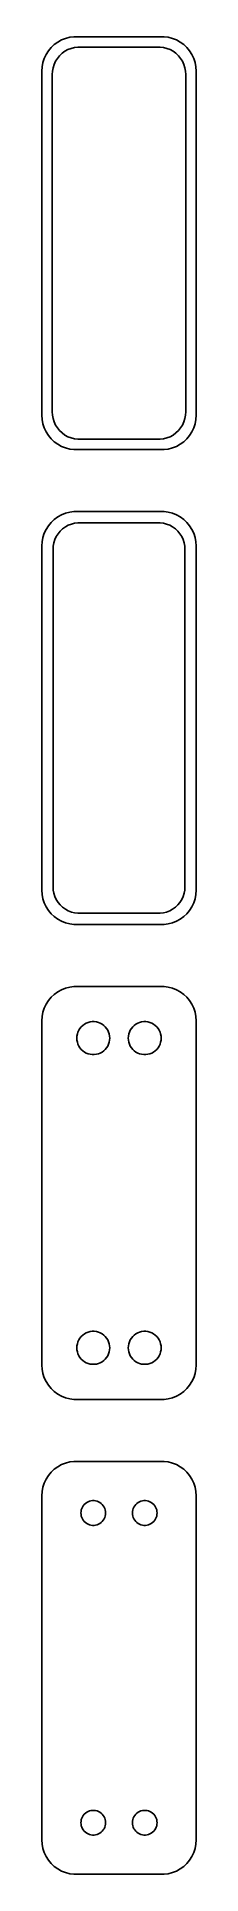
# Model space of a CAD drawing. Header units: metres. Extents: x -11 to 11, y 177 to 444.
import ezdxf

# ---------------------------------------------------------------- set-up
doc = ezdxf.new("R2010")
doc.units = ezdxf.units.M

msp = doc.modelspace()

# ---------------------------------------------------------------- linework, layer by layer
for p, q in [((-8.92912, 443.222), (-9.43712, 442.853)), ((-8.37889, 443.524), (-8.92912, 443.222)), ((-7.79507, 443.755), (-8.37889, 443.524)), ((-7.1869, 443.911), (-7.79507, 443.755)), ((-6.56395, 443.99), (-7.1869, 443.911)), ((6.56395, 443.99), (-6.56395, 443.99)), ((7.1869, 443.911), (6.56395, 443.99)), ((7.79507, 443.755), (7.1869, 443.911)), ((8.37889, 443.524), (7.79507, 443.755)), ((8.92912, 443.222), (8.37889, 443.524)), ((9.43712, 442.853), (8.92912, 443.222)), ((-10.8989, 440.841), (-11.0929, 440.243)), ((-10.6315, 441.409), (-10.8989, 440.841)), ((-10.2951, 441.939), (-10.6315, 441.409)), ((-9.89484, 442.423), (-10.2951, 441.939)), ((-9.43712, 442.853), (-9.89484, 442.423)), ((-9.25522, 440.427), (-8.98605, 440.851)), ((-8.98605, 440.851), (-8.66586, 441.238)), ((-8.66586, 441.238), (-8.29968, 441.582)), ((-8.29968, 441.582), (-7.8933, 441.877)), ((-7.8933, 441.877), (-7.45311, 442.119)), ((-7.45311, 442.119), (-6.98605, 442.304)), ((-6.98605, 442.304), (-6.49951, 442.429)), ((-6.49951, 442.429), (-6.00116, 442.492)), ((-6.00116, 442.492), (6.00116, 442.492)), ((6.00116, 442.492), (6.49951, 442.429)), ((6.49951, 442.429), (6.98605, 442.304)), ((6.98605, 442.304), (7.45311, 442.119)), ((7.45311, 442.119), (7.8933, 441.877)), ((7.8933, 441.877), (8.29968, 441.582)), ((8.29968, 441.582), (8.66586, 441.238)), ((8.66586, 441.238), (8.98605, 440.851)), ((8.98605, 440.851), (9.25522, 440.427)), ((9.89484, 442.423), (9.43712, 442.853)), ((10.2951, 441.939), (9.89484, 442.423)), ((10.6315, 441.409), (10.2951, 441.939)), ((10.8989, 440.841), (10.6315, 441.409)), ((11.0929, 440.243), (10.8989, 440.841)), ((-11.2106, 439.627), (-11.25, 439)), ((-11.25, 439), (-11.25, 389)), ((-11.0929, 440.243), (-11.2106, 439.627)), ((-9.75, 438.5), (-9.71844, 439.001)), ((-9.75, 389.5), (-9.75, 438.5)), ((-9.71844, 439.001), (-9.62433, 439.495)), ((-9.62433, 439.495), (-9.4691, 439.972)), ((-9.4691, 439.972), (-9.25522, 440.427)), ((9.25522, 440.427), (9.4691, 439.972)), ((9.4691, 439.972), (9.62433, 439.495)), ((9.62433, 439.495), (9.71844, 439.001)), ((9.71844, 439.001), (9.75, 438.5)), ((9.75, 438.5), (9.75, 389.5)), ((11.2106, 439.627), (11.0929, 440.243)), ((11.25, 439), (11.2106, 439.627)), ((11.25, 389), (11.25, 439)), ((-11.25, 389), (-11.2106, 388.373)), ((-11.2106, 388.373), (-11.0929, 387.757)), ((-11.0929, 387.757), (-10.8989, 387.159)), ((-10.8989, 387.159), (-10.6315, 386.591)), ((-9.71844, 388.999), (-9.75, 389.5)), ((-9.62433, 388.505), (-9.71844, 388.999)), ((-9.4691, 388.028), (-9.62433, 388.505)), ((-9.25522, 387.573), (-9.4691, 388.028)), ((-8.98605, 387.149), (-9.25522, 387.573)), ((-8.66586, 386.762), (-8.98605, 387.149)), ((8.98605, 387.149), (8.66586, 386.762)), ((9.25522, 387.573), (8.98605, 387.149)), ((9.4691, 388.028), (9.25522, 387.573)), ((9.62433, 388.505), (9.4691, 388.028)), ((9.71844, 388.999), (9.62433, 388.505)), ((9.75, 389.5), (9.71844, 388.999)), ((10.6315, 386.591), (10.8989, 387.159)), ((10.8989, 387.159), (11.0929, 387.757)), ((11.0929, 387.757), (11.2106, 388.373)), ((11.2106, 388.373), (11.25, 389)), ((-10.6315, 386.591), (-10.2951, 386.061)), ((-10.2951, 386.061), (-9.89484, 385.577)), ((-9.89484, 385.577), (-9.43712, 385.147)), ((-9.43712, 385.147), (-8.92912, 384.778)), ((-8.92912, 384.778), (-8.37889, 384.476)), ((-8.29968, 386.418), (-8.66586, 386.762)), ((-8.37889, 384.476), (-7.79507, 384.245)), ((-7.8933, 386.123), (-8.29968, 386.418)), ((-7.45311, 385.881), (-7.8933, 386.123)), ((-6.98605, 385.696), (-7.45311, 385.881)), ((-6.49951, 385.571), (-6.98605, 385.696)), ((-6.00116, 385.508), (-6.49951, 385.571)), ((6.00116, 385.508), (-6.00116, 385.508)), ((6.49951, 385.571), (6.00116, 385.508)), ((6.98605, 385.696), (6.49951, 385.571)), ((7.45311, 385.881), (6.98605, 385.696)), ((7.8933, 386.123), (7.45311, 385.881)), ((7.79507, 384.245), (8.37889, 384.476)), ((8.29968, 386.418), (7.8933, 386.123)), ((8.66586, 386.762), (8.29968, 386.418)), ((8.37889, 384.476), (8.92912, 384.778)), ((8.92912, 384.778), (9.43712, 385.147)), ((9.43712, 385.147), (9.89484, 385.577)), ((9.89484, 385.577), (10.2951, 386.061)), ((10.2951, 386.061), (10.6315, 386.591)), ((-7.79507, 384.245), (-7.1869, 384.089)), ((-7.1869, 384.089), (-6.56395, 384.01)), ((-6.56395, 384.01), (6.56395, 384.01)), ((6.56395, 384.01), (7.1869, 384.089)), ((7.1869, 384.089), (7.79507, 384.245)), ((-9.43712, 373.853), (-9.89484, 373.423)), ((-8.92912, 374.222), (-9.43712, 373.853)), ((-8.37889, 374.524), (-8.92912, 374.222)), ((-7.79507, 374.755), (-8.37889, 374.524)), ((-7.1869, 374.911), (-7.79507, 374.755)), ((-6.56395, 374.99), (-7.1869, 374.911)), ((6.56395, 374.99), (-6.56395, 374.99)), ((7.1869, 374.911), (6.56395, 374.99)), ((7.79507, 374.755), (7.1869, 374.911)), ((8.37889, 374.524), (7.79507, 374.755)), ((8.92912, 374.222), (8.37889, 374.524)), ((9.43712, 373.853), (8.92912, 374.222)), ((9.89484, 373.423), (9.43712, 373.853)), ((-11.0929, 371.243), (-11.2106, 370.627)), ((-10.8989, 371.841), (-11.0929, 371.243)), ((-10.6315, 372.409), (-10.8989, 371.841)), ((-10.2951, 372.939), (-10.6315, 372.409)), ((-9.89484, 373.423), (-10.2951, 372.939)), ((-9.35068, 370.926), (-9.1436, 371.366)), ((-9.1436, 371.366), (-8.88301, 371.776)), ((-8.88301, 371.776), (-8.57301, 372.151)), ((-8.57301, 372.151), (-8.21851, 372.484)), ((-8.21851, 372.484), (-7.82506, 372.77)), ((-7.82506, 372.77), (-7.39888, 373.004)), ((-7.39888, 373.004), (-6.9467, 373.183)), ((-6.9467, 373.183), (-6.47565, 373.304)), ((-6.47565, 373.304), (-5.99316, 373.365)), ((-5.99316, 373.365), (5.99316, 373.365)), ((5.99316, 373.365), (6.47565, 373.304)), ((6.47565, 373.304), (6.9467, 373.183)), ((6.9467, 373.183), (7.39888, 373.004)), ((7.39888, 373.004), (7.82506, 372.77)), ((7.82506, 372.77), (8.21851, 372.484)), ((8.21851, 372.484), (8.57301, 372.151)), ((8.57301, 372.151), (8.88301, 371.776)), ((8.88301, 371.776), (9.1436, 371.366)), ((9.1436, 371.366), (9.35068, 370.926)), ((10.2951, 372.939), (9.89484, 373.423)), ((10.6315, 372.409), (10.2951, 372.939)), ((10.8989, 371.841), (10.6315, 372.409)), ((11.0929, 371.243), (10.8989, 371.841)), ((11.2106, 370.627), (11.0929, 371.243)), ((-11.2106, 370.627), (-11.25, 370)), ((-11.25, 370), (-11.25, 320)), ((-9.62262, 369.5), (-9.59209, 369.985)), ((-9.62262, 320.5), (-9.62262, 369.5)), ((-9.59209, 369.985), (-9.50096, 370.463)), ((-9.50096, 370.463), (-9.35068, 370.926)), ((9.35068, 370.926), (9.50096, 370.463)), ((9.50096, 370.463), (9.59209, 369.985)), ((9.59209, 369.985), (9.62262, 369.5)), ((9.62262, 369.5), (9.62262, 320.5)), ((11.25, 370), (11.2106, 370.627)), ((11.25, 320), (11.25, 370)), ((-9.59209, 320.015), (-9.62262, 320.5)), ((9.62262, 320.5), (9.59209, 320.015)), ((-11.25, 320), (-11.2106, 319.373)), ((-11.2106, 319.373), (-11.0929, 318.757)), ((-11.0929, 318.757), (-10.8989, 318.159)), ((-10.8989, 318.159), (-10.6315, 317.591)), ((-9.50096, 319.537), (-9.59209, 320.015)), ((-9.35068, 319.074), (-9.50096, 319.537)), ((-9.1436, 318.634), (-9.35068, 319.074)), ((-8.88301, 318.224), (-9.1436, 318.634)), ((-8.57301, 317.849), (-8.88301, 318.224)), ((-8.21851, 317.516), (-8.57301, 317.849)), ((8.57301, 317.849), (8.21851, 317.516)), ((8.88301, 318.224), (8.57301, 317.849)), ((9.1436, 318.634), (8.88301, 318.224)), ((9.35068, 319.074), (9.1436, 318.634)), ((9.50096, 319.537), (9.35068, 319.074)), ((9.59209, 320.015), (9.50096, 319.537)), ((10.6315, 317.591), (10.8989, 318.159)), ((10.8989, 318.159), (11.0929, 318.757)), ((11.0929, 318.757), (11.2106, 319.373)), ((11.2106, 319.373), (11.25, 320)), ((-10.6315, 317.591), (-10.2951, 317.061)), ((-10.2951, 317.061), (-9.89484, 316.577)), ((-9.89484, 316.577), (-9.43712, 316.147)), ((-9.43712, 316.147), (-8.92912, 315.778)), ((-8.92912, 315.778), (-8.37889, 315.476)), ((-8.37889, 315.476), (-7.79507, 315.245)), ((-7.82506, 317.23), (-8.21851, 317.516)), ((-7.39888, 316.996), (-7.82506, 317.23)), ((-7.79507, 315.245), (-7.1869, 315.089)), ((-6.9467, 316.817), (-7.39888, 316.996)), ((-7.1869, 315.089), (-6.56395, 315.01)), ((-6.47565, 316.696), (-6.9467, 316.817)), ((-5.99316, 316.635), (-6.47565, 316.696)), ((5.99316, 316.635), (-5.99316, 316.635)), ((6.47565, 316.696), (5.99316, 316.635)), ((6.9467, 316.817), (6.47565, 316.696)), ((6.56395, 315.01), (7.1869, 315.089)), ((7.39888, 316.996), (6.9467, 316.817)), ((7.1869, 315.089), (7.79507, 315.245)), ((7.82506, 317.23), (7.39888, 316.996)), ((7.79507, 315.245), (8.37889, 315.476)), ((8.21851, 317.516), (7.82506, 317.23)), ((8.37889, 315.476), (8.92912, 315.778)), ((8.92912, 315.778), (9.43712, 316.147)), ((9.43712, 316.147), (9.89484, 316.577)), ((9.89484, 316.577), (10.2951, 317.061)), ((10.2951, 317.061), (10.6315, 317.591)), ((-6.56395, 315.01), (6.56395, 315.01)), ((-9.89484, 304.423), (-10.2951, 303.939)), ((-9.43712, 304.853), (-9.89484, 304.423)), ((-8.92912, 305.222), (-9.43712, 304.853)), ((-8.37889, 305.524), (-8.92912, 305.222)), ((-7.79507, 305.755), (-8.37889, 305.524)), ((-7.1869, 305.911), (-7.79507, 305.755)), ((-6.56395, 305.99), (-7.1869, 305.911)), ((6.56395, 305.99), (-6.56395, 305.99)), ((7.1869, 305.911), (6.56395, 305.99)), ((7.79507, 305.755), (7.1869, 305.911)), ((8.37889, 305.524), (7.79507, 305.755)), ((8.92912, 305.222), (8.37889, 305.524)), ((9.43712, 304.853), (8.92912, 305.222)), ((9.89484, 304.423), (9.43712, 304.853)), ((10.2951, 303.939), (9.89484, 304.423)), ((-11.0929, 302.243), (-11.2106, 301.627)), ((-10.8989, 302.841), (-11.0929, 302.243)), ((-10.6315, 303.409), (-10.8989, 302.841)), ((-10.2951, 303.939), (-10.6315, 303.409)), ((10.6315, 303.409), (10.2951, 303.939)), ((10.8989, 302.841), (10.6315, 303.409)), ((11.0929, 302.243), (10.8989, 302.841)), ((11.2106, 301.627), (11.0929, 302.243)), ((-11.2106, 301.627), (-11.25, 301)), ((-11.25, 301), (-11.25, 251)), ((-6.13107, 298.801), (-6.07458, 299.097)), ((-6.07458, 299.097), (-5.98146, 299.383)), ((-5.98146, 299.383), (-5.85313, 299.656)), ((-5.85313, 299.656), (-5.69164, 299.911)), ((-5.69164, 299.911), (-5.49951, 300.143)), ((-5.49951, 300.143), (-5.27982, 300.349)), ((-5.27982, 300.349), (-5.03598, 300.526)), ((-5.03598, 300.526), (-4.77187, 300.672)), ((-4.77187, 300.672), (-4.49164, 300.783)), ((-4.49164, 300.783), (-4.19971, 300.857)), ((-4.19971, 300.857), (-3.9007, 300.895)), ((-3.9007, 300.895), (-3.59929, 300.895)), ((-3.59929, 300.895), (-3.30028, 300.857)), ((-3.30028, 300.857), (-3.00835, 300.783)), ((-3.00835, 300.783), (-2.72812, 300.672)), ((-2.72812, 300.672), (-2.464, 300.526)), ((-2.464, 300.526), (-2.22017, 300.349)), ((-2.22017, 300.349), (-2.00047, 300.143)), ((-2.00047, 300.143), (-1.80835, 299.911)), ((-1.80835, 299.911), (-1.64685, 299.656)), ((-1.64685, 299.656), (-1.51852, 299.383)), ((-1.51852, 299.383), (-1.4254, 299.097)), ((-1.4254, 299.097), (-1.36891, 298.801)), ((1.36891, 298.801), (1.4254, 299.097)), ((1.4254, 299.097), (1.51852, 299.383)), ((1.51852, 299.383), (1.64685, 299.656)), ((1.64685, 299.656), (1.80835, 299.911)), ((1.80835, 299.911), (2.00047, 300.143)), ((2.00047, 300.143), (2.22017, 300.349)), ((2.22017, 300.349), (2.464, 300.526)), ((2.464, 300.526), (2.72812, 300.672)), ((2.72812, 300.672), (3.00835, 300.783)), ((3.00835, 300.783), (3.30028, 300.857)), ((3.30028, 300.857), (3.59929, 300.895)), ((3.59929, 300.895), (3.9007, 300.895)), ((3.9007, 300.895), (4.19971, 300.857)), ((4.19971, 300.857), (4.49164, 300.783)), ((4.49164, 300.783), (4.77187, 300.672)), ((4.77187, 300.672), (5.03598, 300.526)), ((5.03598, 300.526), (5.27982, 300.349)), ((5.27982, 300.349), (5.49951, 300.143)), ((5.49951, 300.143), (5.69164, 299.911)), ((5.69164, 299.911), (5.85313, 299.656)), ((5.85313, 299.656), (5.98146, 299.383)), ((5.98146, 299.383), (6.07458, 299.097)), ((6.07458, 299.097), (6.13107, 298.801)), ((11.25, 301), (11.2106, 301.627)), ((11.25, 251), (11.25, 301)), ((-6.14999, 298.5), (-6.13107, 298.801)), ((-6.13107, 298.199), (-6.14999, 298.5)), ((-6.07458, 297.903), (-6.13107, 298.199)), ((-5.98146, 297.617), (-6.07458, 297.903)), ((-5.85313, 297.344), (-5.98146, 297.617)), ((-5.69164, 297.089), (-5.85313, 297.344)), ((-5.49951, 296.857), (-5.69164, 297.089)), ((-5.27982, 296.651), (-5.49951, 296.857)), ((-5.03598, 296.474), (-5.27982, 296.651)), ((-4.77187, 296.328), (-5.03598, 296.474)), ((-2.464, 296.474), (-2.72812, 296.328)), ((-2.22017, 296.651), (-2.464, 296.474)), ((-2.00047, 296.857), (-2.22017, 296.651)), ((-1.80835, 297.089), (-2.00047, 296.857)), ((-1.64685, 297.344), (-1.80835, 297.089)), ((-1.51852, 297.617), (-1.64685, 297.344)), ((-1.4254, 297.903), (-1.51852, 297.617)), ((-1.36891, 298.199), (-1.4254, 297.903)), ((-1.36891, 298.801), (-1.34999, 298.5)), ((-1.34999, 298.5), (-1.36891, 298.199)), ((1.34999, 298.5), (1.36891, 298.801)), ((1.36891, 298.199), (1.34999, 298.5)), ((1.4254, 297.903), (1.36891, 298.199)), ((1.51852, 297.617), (1.4254, 297.903)), ((1.64685, 297.344), (1.51852, 297.617)), ((1.80835, 297.089), (1.64685, 297.344)), ((2.00047, 296.857), (1.80835, 297.089)), ((2.22017, 296.651), (2.00047, 296.857)), ((2.464, 296.474), (2.22017, 296.651)), ((2.72812, 296.328), (2.464, 296.474)), ((5.03598, 296.474), (4.77187, 296.328)), ((5.27982, 296.651), (5.03598, 296.474)), ((5.49951, 296.857), (5.27982, 296.651)), ((5.69164, 297.089), (5.49951, 296.857)), ((5.85313, 297.344), (5.69164, 297.089)), ((5.98146, 297.617), (5.85313, 297.344)), ((6.07458, 297.903), (5.98146, 297.617)), ((6.13107, 298.199), (6.07458, 297.903)), ((6.13107, 298.801), (6.14999, 298.5)), ((6.14999, 298.5), (6.13107, 298.199)), ((-4.49164, 296.217), (-4.77187, 296.328)), ((-4.19971, 296.143), (-4.49164, 296.217)), ((-3.9007, 296.105), (-4.19971, 296.143)), ((-3.59929, 296.105), (-3.9007, 296.105)), ((-3.30028, 296.143), (-3.59929, 296.105)), ((-3.00835, 296.217), (-3.30028, 296.143)), ((-2.72812, 296.328), (-3.00835, 296.217)), ((3.00835, 296.217), (2.72812, 296.328)), ((3.30028, 296.143), (3.00835, 296.217)), ((3.59929, 296.105), (3.30028, 296.143)), ((3.9007, 296.105), (3.59929, 296.105)), ((4.19971, 296.143), (3.9007, 296.105)), ((4.49164, 296.217), (4.19971, 296.143)), ((4.77187, 296.328), (4.49164, 296.217)), ((-6.14999, 253.5), (-6.13107, 253.801)), ((-6.13107, 253.801), (-6.07458, 254.097)), ((-6.07458, 254.097), (-5.98146, 254.383)), ((-5.98146, 254.383), (-5.85313, 254.656)), ((-5.85313, 254.656), (-5.69164, 254.911)), ((-5.69164, 254.911), (-5.49951, 255.143)), ((-5.49951, 255.143), (-5.27982, 255.349)), ((-5.27982, 255.349), (-5.03598, 255.526)), ((-5.03598, 255.526), (-4.77187, 255.672)), ((-4.77187, 255.672), (-4.49164, 255.783)), ((-4.49164, 255.783), (-4.19971, 255.857)), ((-4.19971, 255.857), (-3.9007, 255.895)), ((-3.9007, 255.895), (-3.59929, 255.895)), ((-3.59929, 255.895), (-3.30028, 255.857)), ((-3.30028, 255.857), (-3.00835, 255.783)), ((-3.00835, 255.783), (-2.72812, 255.672)), ((-2.72812, 255.672), (-2.464, 255.526)), ((-2.464, 255.526), (-2.22017, 255.349)), ((-2.22017, 255.349), (-2.00047, 255.143)), ((-2.00047, 255.143), (-1.80835, 254.911)), ((-1.80835, 254.911), (-1.64685, 254.656)), ((-1.64685, 254.656), (-1.51852, 254.383)), ((-1.51852, 254.383), (-1.4254, 254.097)), ((-1.4254, 254.097), (-1.36891, 253.801)), ((-1.36891, 253.801), (-1.34999, 253.5)), ((1.34999, 253.5), (1.36891, 253.801)), ((1.36891, 253.801), (1.4254, 254.097)), ((1.4254, 254.097), (1.51852, 254.383)), ((1.51852, 254.383), (1.64685, 254.656)), ((1.64685, 254.656), (1.80835, 254.911)), ((1.80835, 254.911), (2.00047, 255.143)), ((2.00047, 255.143), (2.22017, 255.349)), ((2.22017, 255.349), (2.464, 255.526)), ((2.464, 255.526), (2.72812, 255.672)), ((2.72812, 255.672), (3.00835, 255.783)), ((3.00835, 255.783), (3.30028, 255.857)), ((3.30028, 255.857), (3.59929, 255.895)), ((3.59929, 255.895), (3.9007, 255.895)), ((3.9007, 255.895), (4.19971, 255.857)), ((4.19971, 255.857), (4.49164, 255.783)), ((4.49164, 255.783), (4.77187, 255.672)), ((4.77187, 255.672), (5.03598, 255.526)), ((5.03598, 255.526), (5.27982, 255.349)), ((5.27982, 255.349), (5.49951, 255.143)), ((5.49951, 255.143), (5.69164, 254.911)), ((5.69164, 254.911), (5.85313, 254.656)), ((5.85313, 254.656), (5.98146, 254.383)), ((5.98146, 254.383), (6.07458, 254.097)), ((6.07458, 254.097), (6.13107, 253.801)), ((6.13107, 253.801), (6.14999, 253.5)), ((-11.25, 251), (-11.2106, 250.373)), ((-6.13107, 253.199), (-6.14999, 253.5)), ((-6.07458, 252.903), (-6.13107, 253.199)), ((-5.98146, 252.617), (-6.07458, 252.903)), ((-5.85313, 252.344), (-5.98146, 252.617)), ((-5.69164, 252.089), (-5.85313, 252.344)), ((-5.49951, 251.857), (-5.69164, 252.089)), ((-5.27982, 251.651), (-5.49951, 251.857)), ((-5.03598, 251.474), (-5.27982, 251.651)), ((-4.77187, 251.328), (-5.03598, 251.474)), ((-4.49164, 251.217), (-4.77187, 251.328)), ((-4.19971, 251.143), (-4.49164, 251.217)), ((-3.9007, 251.105), (-4.19971, 251.143)), ((-3.59929, 251.105), (-3.9007, 251.105)), ((-3.30028, 251.143), (-3.59929, 251.105)), ((-3.00835, 251.217), (-3.30028, 251.143)), ((-2.72812, 251.328), (-3.00835, 251.217)), ((-2.464, 251.474), (-2.72812, 251.328)), ((-2.22017, 251.651), (-2.464, 251.474)), ((-2.00047, 251.857), (-2.22017, 251.651)), ((-1.80835, 252.089), (-2.00047, 251.857)), ((-1.64685, 252.344), (-1.80835, 252.089)), ((-1.51852, 252.617), (-1.64685, 252.344)), ((-1.4254, 252.903), (-1.51852, 252.617)), ((-1.36891, 253.199), (-1.4254, 252.903)), ((-1.34999, 253.5), (-1.36891, 253.199)), ((1.36891, 253.199), (1.34999, 253.5)), ((1.4254, 252.903), (1.36891, 253.199)), ((1.51852, 252.617), (1.4254, 252.903)), ((1.64685, 252.344), (1.51852, 252.617)), ((1.80835, 252.089), (1.64685, 252.344)), ((2.00047, 251.857), (1.80835, 252.089)), ((2.22017, 251.651), (2.00047, 251.857)), ((2.464, 251.474), (2.22017, 251.651)), ((2.72812, 251.328), (2.464, 251.474)), ((3.00835, 251.217), (2.72812, 251.328)), ((3.30028, 251.143), (3.00835, 251.217)), ((3.59929, 251.105), (3.30028, 251.143)), ((3.9007, 251.105), (3.59929, 251.105)), ((4.19971, 251.143), (3.9007, 251.105)), ((4.49164, 251.217), (4.19971, 251.143)), ((4.77187, 251.328), (4.49164, 251.217)), ((5.03598, 251.474), (4.77187, 251.328)), ((5.27982, 251.651), (5.03598, 251.474)), ((5.49951, 251.857), (5.27982, 251.651)), ((5.69164, 252.089), (5.49951, 251.857)), ((5.85313, 252.344), (5.69164, 252.089)), ((5.98146, 252.617), (5.85313, 252.344)), ((6.07458, 252.903), (5.98146, 252.617)), ((6.13107, 253.199), (6.07458, 252.903)), ((6.14999, 253.5), (6.13107, 253.199)), ((11.2106, 250.373), (11.25, 251)), ((-11.2106, 250.373), (-11.0929, 249.757)), ((-11.0929, 249.757), (-10.8989, 249.159)), ((-10.8989, 249.159), (-10.6315, 248.591)), ((-10.6315, 248.591), (-10.2951, 248.061)), ((10.2951, 248.061), (10.6315, 248.591)), ((10.6315, 248.591), (10.8989, 249.159)), ((10.8989, 249.159), (11.0929, 249.757)), ((11.0929, 249.757), (11.2106, 250.373)), ((-10.2951, 248.061), (-9.89484, 247.577)), ((-9.89484, 247.577), (-9.43712, 247.147)), ((-9.43712, 247.147), (-8.92912, 246.778)), ((-8.92912, 246.778), (-8.37889, 246.476)), ((-8.37889, 246.476), (-7.79507, 246.245)), ((-7.79507, 246.245), (-7.1869, 246.089)), ((-7.1869, 246.089), (-6.56395, 246.01)), ((-6.56395, 246.01), (6.56395, 246.01)), ((6.56395, 246.01), (7.1869, 246.089)), ((7.1869, 246.089), (7.79507, 246.245)), ((7.79507, 246.245), (8.37889, 246.476)), ((8.37889, 246.476), (8.92912, 246.778)), ((8.92912, 246.778), (9.43712, 247.147)), ((9.43712, 247.147), (9.89484, 247.577)), ((9.89484, 247.577), (10.2951, 248.061)), ((-9.89484, 235.423), (-10.2951, 234.939)), ((-9.43712, 235.853), (-9.89484, 235.423)), ((-8.92912, 236.222), (-9.43712, 235.853)), ((-8.37889, 236.524), (-8.92912, 236.222)), ((-7.79507, 236.755), (-8.37889, 236.524)), ((-7.1869, 236.911), (-7.79507, 236.755)), ((-6.56395, 236.99), (-7.1869, 236.911)), ((6.56395, 236.99), (-6.56395, 236.99)), ((7.1869, 236.911), (6.56395, 236.99)), ((7.79507, 236.755), (7.1869, 236.911)), ((8.37889, 236.524), (7.79507, 236.755)), ((8.92912, 236.222), (8.37889, 236.524)), ((9.43712, 235.853), (8.92912, 236.222)), ((9.89484, 235.423), (9.43712, 235.853)), ((10.2951, 234.939), (9.89484, 235.423)), ((-11.2106, 232.627), (-11.25, 232)), ((-11.0929, 233.243), (-11.2106, 232.627)), ((-10.8989, 233.841), (-11.0929, 233.243)), ((-10.6315, 234.409), (-10.8989, 233.841)), ((-10.2951, 234.939), (-10.6315, 234.409)), ((10.6315, 234.409), (10.2951, 234.939)), ((10.8989, 233.841), (10.6315, 234.409)), ((11.0929, 233.243), (10.8989, 233.841)), ((11.2106, 232.627), (11.0929, 233.243)), ((11.25, 232), (11.2106, 232.627)), ((-11.25, 232), (-11.25, 182)), ((-5.54999, 229.5), (-5.5358, 229.726)), ((-5.5358, 229.726), (-5.49344, 229.948)), ((-5.49344, 229.948), (-5.42358, 230.163)), ((-5.42358, 230.163), (-5.32735, 230.367)), ((-5.32735, 230.367), (-5.20622, 230.558)), ((-5.20622, 230.558), (-5.06213, 230.732)), ((-5.06213, 230.732), (-4.89735, 230.887)), ((-4.89735, 230.887), (-4.71448, 231.02)), ((-4.71448, 231.02), (-4.51639, 231.129)), ((-4.51639, 231.129), (-4.30623, 231.212)), ((-4.30623, 231.212), (-4.08728, 231.268)), ((-4.08728, 231.268), (-3.86302, 231.296)), ((-3.86302, 231.296), (-3.63696, 231.296)), ((-3.63696, 231.296), (-3.4127, 231.268)), ((-3.4127, 231.268), (-3.19376, 231.212)), ((-3.19376, 231.212), (-2.9836, 231.129)), ((-2.9836, 231.129), (-2.78551, 231.02)), ((-2.78551, 231.02), (-2.60263, 230.887)), ((-2.60263, 230.887), (-2.43785, 230.732)), ((-2.43785, 230.732), (-2.29376, 230.558)), ((-2.29376, 230.558), (-2.17264, 230.367)), ((-2.17264, 230.367), (-2.0764, 230.163)), ((-2.0764, 230.163), (-2.00655, 229.948)), ((-2.00655, 229.948), (-1.96419, 229.726)), ((-1.96419, 229.726), (-1.95, 229.5)), ((1.95, 229.5), (1.96419, 229.726)), ((1.96419, 229.726), (2.00655, 229.948)), ((2.00655, 229.948), (2.0764, 230.163)), ((2.0764, 230.163), (2.17264, 230.367)), ((2.17264, 230.367), (2.29376, 230.558)), ((2.29376, 230.558), (2.43785, 230.732)), ((2.43785, 230.732), (2.60263, 230.887)), ((2.60263, 230.887), (2.78551, 231.02)), ((2.78551, 231.02), (2.9836, 231.129)), ((2.9836, 231.129), (3.19376, 231.212)), ((3.19376, 231.212), (3.4127, 231.268)), ((3.4127, 231.268), (3.63696, 231.296)), ((3.63696, 231.296), (3.86302, 231.296)), ((3.86302, 231.296), (4.08728, 231.268)), ((4.08728, 231.268), (4.30623, 231.212)), ((4.30623, 231.212), (4.51639, 231.129)), ((4.51639, 231.129), (4.71448, 231.02)), ((4.71448, 231.02), (4.89735, 230.887)), ((4.89735, 230.887), (5.06213, 230.732)), ((5.06213, 230.732), (5.20622, 230.558)), ((5.20622, 230.558), (5.32735, 230.367)), ((5.32735, 230.367), (5.42358, 230.163)), ((5.42358, 230.163), (5.49344, 229.948)), ((5.49344, 229.948), (5.5358, 229.726)), ((5.5358, 229.726), (5.54999, 229.5)), ((11.25, 182), (11.25, 232)), ((-5.5358, 229.274), (-5.54999, 229.5)), ((-5.49344, 229.052), (-5.5358, 229.274)), ((-5.42358, 228.837), (-5.49344, 229.052)), ((-5.32735, 228.633), (-5.42358, 228.837)), ((-5.20622, 228.442), (-5.32735, 228.633)), ((-5.06213, 228.268), (-5.20622, 228.442)), ((-4.89735, 228.113), (-5.06213, 228.268)), ((-4.71448, 227.98), (-4.89735, 228.113)), ((-4.51639, 227.871), (-4.71448, 227.98)), ((-4.30623, 227.788), (-4.51639, 227.871)), ((-4.08728, 227.732), (-4.30623, 227.788)), ((-3.86302, 227.704), (-4.08728, 227.732)), ((-3.63696, 227.704), (-3.86302, 227.704)), ((-3.4127, 227.732), (-3.63696, 227.704)), ((-3.19376, 227.788), (-3.4127, 227.732)), ((-2.9836, 227.871), (-3.19376, 227.788)), ((-2.78551, 227.98), (-2.9836, 227.871)), ((-2.60263, 228.113), (-2.78551, 227.98)), ((-2.43785, 228.268), (-2.60263, 228.113)), ((-2.29376, 228.442), (-2.43785, 228.268)), ((-2.17264, 228.633), (-2.29376, 228.442)), ((-2.0764, 228.837), (-2.17264, 228.633)), ((-2.00655, 229.052), (-2.0764, 228.837)), ((-1.96419, 229.274), (-2.00655, 229.052)), ((-1.95, 229.5), (-1.96419, 229.274)), ((1.96419, 229.274), (1.95, 229.5)), ((2.00655, 229.052), (1.96419, 229.274)), ((2.0764, 228.837), (2.00655, 229.052)), ((2.17264, 228.633), (2.0764, 228.837)), ((2.29376, 228.442), (2.17264, 228.633)), ((2.43785, 228.268), (2.29376, 228.442)), ((2.60263, 228.113), (2.43785, 228.268)), ((2.78551, 227.98), (2.60263, 228.113)), ((2.9836, 227.871), (2.78551, 227.98)), ((3.19376, 227.788), (2.9836, 227.871)), ((3.4127, 227.732), (3.19376, 227.788)), ((3.63696, 227.704), (3.4127, 227.732)), ((3.86302, 227.704), (3.63696, 227.704)), ((4.08728, 227.732), (3.86302, 227.704)), ((4.30623, 227.788), (4.08728, 227.732)), ((4.51639, 227.871), (4.30623, 227.788)), ((4.71448, 227.98), (4.51639, 227.871)), ((4.89735, 228.113), (4.71448, 227.98)), ((5.06213, 228.268), (4.89735, 228.113)), ((5.20622, 228.442), (5.06213, 228.268)), ((5.32735, 228.633), (5.20622, 228.442)), ((5.42358, 228.837), (5.32735, 228.633)), ((5.49344, 229.052), (5.42358, 228.837)), ((5.5358, 229.274), (5.49344, 229.052)), ((5.54999, 229.5), (5.5358, 229.274)), ((-5.54999, 184.5), (-5.5358, 184.726)), ((-5.5358, 184.274), (-5.54999, 184.5)), ((-5.5358, 184.726), (-5.49344, 184.948)), ((-5.49344, 184.052), (-5.5358, 184.274)), ((-5.49344, 184.948), (-5.42358, 185.163)), ((-5.42358, 185.163), (-5.32735, 185.367)), ((-5.32735, 185.367), (-5.20622, 185.558)), ((-5.20622, 185.558), (-5.06213, 185.732)), ((-5.06213, 185.732), (-4.89735, 185.887)), ((-4.89735, 185.887), (-4.71448, 186.02)), ((-4.71448, 186.02), (-4.51639, 186.129)), ((-4.51639, 186.129), (-4.30623, 186.212)), ((-4.30623, 186.212), (-4.08728, 186.268)), ((-4.08728, 186.268), (-3.86302, 186.296)), ((-3.86302, 186.296), (-3.63696, 186.296)), ((-3.63696, 186.296), (-3.4127, 186.268)), ((-3.4127, 186.268), (-3.19376, 186.212)), ((-3.19376, 186.212), (-2.9836, 186.129)), ((-2.9836, 186.129), (-2.78551, 186.02)), ((-2.78551, 186.02), (-2.60263, 185.887)), ((-2.60263, 185.887), (-2.43785, 185.732)), ((-2.43785, 185.732), (-2.29376, 185.558)), ((-2.29376, 185.558), (-2.17264, 185.367)), ((-2.17264, 185.367), (-2.0764, 185.163)), ((-2.0764, 185.163), (-2.00655, 184.948)), ((-2.00655, 184.948), (-1.96419, 184.726)), ((-1.96419, 184.274), (-2.00655, 184.052)), ((-1.96419, 184.726), (-1.95, 184.5)), ((-1.95, 184.5), (-1.96419, 184.274)), ((1.95, 184.5), (1.96419, 184.726)), ((1.96419, 184.274), (1.95, 184.5)), ((1.96419, 184.726), (2.00655, 184.948)), ((2.00655, 184.052), (1.96419, 184.274)), ((2.00655, 184.948), (2.0764, 185.163)), ((2.0764, 185.163), (2.17264, 185.367)), ((2.17264, 185.367), (2.29376, 185.558)), ((2.29376, 185.558), (2.43785, 185.732)), ((2.43785, 185.732), (2.60263, 185.887)), ((2.60263, 185.887), (2.78551, 186.02)), ((2.78551, 186.02), (2.9836, 186.129)), ((2.9836, 186.129), (3.19376, 186.212)), ((3.19376, 186.212), (3.4127, 186.268)), ((3.4127, 186.268), (3.63696, 186.296)), ((3.63696, 186.296), (3.86302, 186.296)), ((3.86302, 186.296), (4.08728, 186.268)), ((4.08728, 186.268), (4.30623, 186.212)), ((4.30623, 186.212), (4.51639, 186.129)), ((4.51639, 186.129), (4.71448, 186.02)), ((4.71448, 186.02), (4.89735, 185.887)), ((4.89735, 185.887), (5.06213, 185.732)), ((5.06213, 185.732), (5.20622, 185.558)), ((5.20622, 185.558), (5.32735, 185.367)), ((5.32735, 185.367), (5.42358, 185.163)), ((5.42358, 185.163), (5.49344, 184.948)), ((5.49344, 184.948), (5.5358, 184.726)), ((5.5358, 184.274), (5.49344, 184.052)), ((5.5358, 184.726), (5.54999, 184.5)), ((5.54999, 184.5), (5.5358, 184.274)), ((-11.25, 182), (-11.2106, 181.373)), ((-5.42358, 183.837), (-5.49344, 184.052)), ((-5.32735, 183.633), (-5.42358, 183.837)), ((-5.20622, 183.442), (-5.32735, 183.633)), ((-5.06213, 183.268), (-5.20622, 183.442)), ((-4.89735, 183.113), (-5.06213, 183.268)), ((-4.71448, 182.98), (-4.89735, 183.113)), ((-4.51639, 182.871), (-4.71448, 182.98)), ((-4.30623, 182.788), (-4.51639, 182.871)), ((-4.08728, 182.732), (-4.30623, 182.788)), ((-3.86302, 182.704), (-4.08728, 182.732)), ((-3.63696, 182.704), (-3.86302, 182.704)), ((-3.4127, 182.732), (-3.63696, 182.704)), ((-3.19376, 182.788), (-3.4127, 182.732)), ((-2.9836, 182.871), (-3.19376, 182.788)), ((-2.78551, 182.98), (-2.9836, 182.871)), ((-2.60263, 183.113), (-2.78551, 182.98)), ((-2.43785, 183.268), (-2.60263, 183.113)), ((-2.29376, 183.442), (-2.43785, 183.268)), ((-2.17264, 183.633), (-2.29376, 183.442)), ((-2.0764, 183.837), (-2.17264, 183.633)), ((-2.00655, 184.052), (-2.0764, 183.837)), ((2.0764, 183.837), (2.00655, 184.052)), ((2.17264, 183.633), (2.0764, 183.837)), ((2.29376, 183.442), (2.17264, 183.633)), ((2.43785, 183.268), (2.29376, 183.442)), ((2.60263, 183.113), (2.43785, 183.268)), ((2.78551, 182.98), (2.60263, 183.113)), ((2.9836, 182.871), (2.78551, 182.98)), ((3.19376, 182.788), (2.9836, 182.871)), ((3.4127, 182.732), (3.19376, 182.788)), ((3.63696, 182.704), (3.4127, 182.732)), ((3.86302, 182.704), (3.63696, 182.704)), ((4.08728, 182.732), (3.86302, 182.704)), ((4.30623, 182.788), (4.08728, 182.732)), ((4.51639, 182.871), (4.30623, 182.788)), ((4.71448, 182.98), (4.51639, 182.871)), ((4.89735, 183.113), (4.71448, 182.98)), ((5.06213, 183.268), (4.89735, 183.113)), ((5.20622, 183.442), (5.06213, 183.268)), ((5.32735, 183.633), (5.20622, 183.442)), ((5.42358, 183.837), (5.32735, 183.633)), ((5.49344, 184.052), (5.42358, 183.837)), ((11.2106, 181.373), (11.25, 182)), ((-11.2106, 181.373), (-11.0929, 180.757)), ((-11.0929, 180.757), (-10.8989, 180.159)), ((-10.8989, 180.159), (-10.6315, 179.591)), ((-10.6315, 179.591), (-10.2951, 179.061)), ((-10.2951, 179.061), (-9.89484, 178.577)), ((9.89484, 178.577), (10.2951, 179.061)), ((10.2951, 179.061), (10.6315, 179.591)), ((10.6315, 179.591), (10.8989, 180.159)), ((10.8989, 180.159), (11.0929, 180.757)), ((11.0929, 180.757), (11.2106, 181.373)), ((-9.89484, 178.577), (-9.43712, 178.147)), ((-9.43712, 178.147), (-8.92912, 177.778)), ((-8.92912, 177.778), (-8.37889, 177.476)), ((-8.37889, 177.476), (-7.79507, 177.245)), ((-7.79507, 177.245), (-7.1869, 177.089)), ((-7.1869, 177.089), (-6.56395, 177.01)), ((-6.56395, 177.01), (6.56395, 177.01)), ((6.56395, 177.01), (7.1869, 177.089)), ((7.1869, 177.089), (7.79507, 177.245)), ((7.79507, 177.245), (8.37889, 177.476)), ((8.37889, 177.476), (8.92912, 177.778)), ((8.92912, 177.778), (9.43712, 178.147)), ((9.43712, 178.147), (9.89484, 178.577))]:
    msp.add_line(p, q)

doc.saveas('drawing.dxf')
